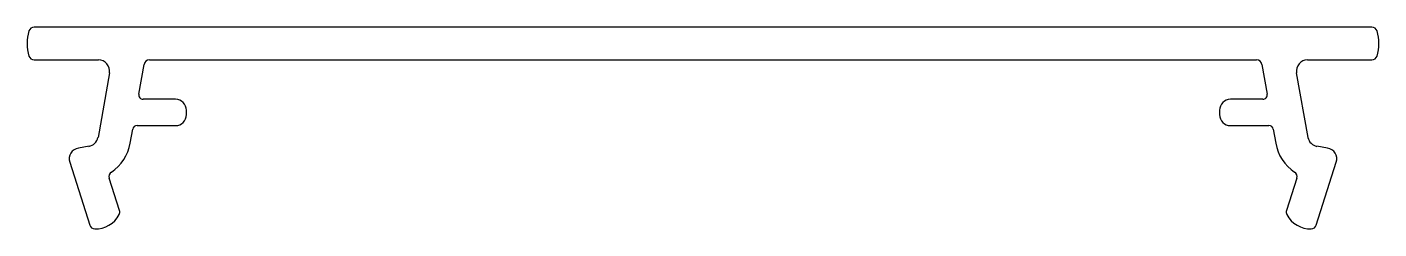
# Model space of a CAD drawing. Extents: x 0.9 to 62.8, y 1.1 to 10.3.
import ezdxf

# ---------------------------------------------------------------- set-up
doc = ezdxf.new("R2010")
doc.units = 0
doc.layers.get('0').update_dxf_attribs({"linetype": 'CONTINUOUS'})

msp = doc.modelspace()

# ---------------------------------------------------------------- linework, layer by layer
for p, q in [((62.499, 10.337), (1.254, 10.337)), ((1.254, 8.837), (4.204, 8.837)), ((6.533, 8.837), (57.22, 8.837)), ((59.549, 8.837), (62.499, 8.837)), ((4.697, 8.251), (4.176, 5.295)), ((6.047, 7.272), (6.287, 8.631)), ((57.466, 8.631), (57.706, 7.272)), ((59.578, 5.295), (59.057, 8.251)), ((7.727, 7.037), (6.244, 7.037)), ((57.509, 7.037), (56.027, 7.037)), ((8.227, 6.337), (8.227, 6.537)), ((55.527, 6.537), (55.527, 6.337)), ((5.653, 5.035), (5.765, 5.672)), ((5.962, 5.837), (7.727, 5.837)), ((56.027, 5.837), (57.791, 5.837)), ((57.988, 5.672), (58.1, 5.035)), ((3.764, 4.889), (3.276, 4.809)), ((60.478, 4.809), (59.989, 4.889)), ((2.88, 4.164), (3.796, 1.29)), ((59.957, 1.29), (60.873, 4.164)), ((5.158, 1.958), (4.688, 3.431)), ((59.065, 3.431), (58.596, 1.958))]:
    msp.add_line(p, q)
for centre, radius, start, end in [((2.833, 9.587), 1.907, 162.43438, 197.56562), ((1.254, 10.087), 0.25, 90, 162.43438), ((62.499, 10.087), 0.25, 17.56562, 90), ((60.92, 9.587), 1.907, 342.43438, 17.56562), ((1.254, 9.087), 0.25, 197.56562, 270), ((4.204, 8.337), 0.5, 350, 90), ((6.533, 8.587), 0.25, 90, 170), ((57.22, 8.587), 0.25, 10, 90), ((59.549, 8.337), 0.5, 90, 190), ((62.499, 9.087), 0.25, 270, 342.43438), ((6.244, 7.237), 0.2, 170, 270), ((7.727, 6.537), 0.5, 0, 90), ((56.027, 6.537), 0.5, 90, 180), ((57.509, 7.237), 0.2, 270, 10), ((7.727, 6.337), 0.5, 270, 0), ((56.027, 6.337), 0.5, 180, 270), ((5.962, 5.637), 0.2, 90, 170), ((57.791, 5.637), 0.2, 10, 90), ((3.683, 5.382), 0.5, 279.27574, 350), ((3.683, 5.382), 2, 303.53501, 350), ((60.07, 5.382), 2, 190, 236.46499), ((60.07, 5.382), 0.5, 190, 260.72426), ((3.356, 4.316), 0.5, 99.27574, 197.68605), ((60.397, 4.316), 0.5, 342.31395, 80.72426), ((4.926, 3.507), 0.25, 123.53501, 197.68605), ((58.827, 3.507), 0.25, 342.31395, 56.46499), ((4.92, 1.882), 0.25, 332.65359, 17.68605), ((58.834, 1.882), 0.25, 162.31395, 207.34641), ((4.035, 1.366), 0.25, 197.68605, 267.82239), ((4.071, 2.321), 1.206, 267.82239, 332.65359), ((59.683, 2.321), 1.206, 207.34641, 272.17761), ((59.719, 1.366), 0.25, 272.17761, 342.31395)]:
    msp.add_arc(centre, radius, start, end)

doc.saveas('drawing.dxf')
